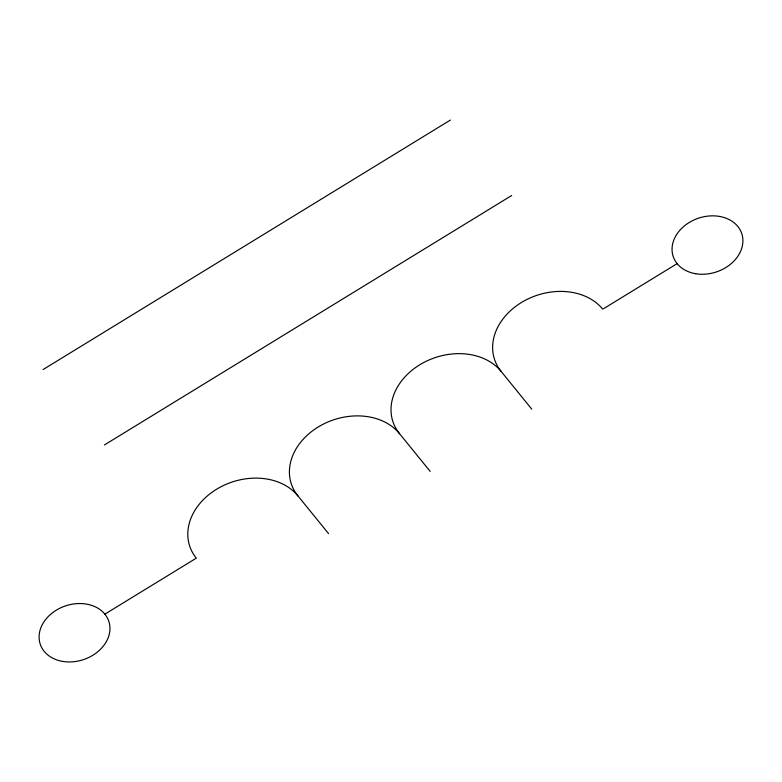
<?xml version="1.0" encoding="UTF-8"?>
<svg xmlns="http://www.w3.org/2000/svg" width="782" height="782" viewBox="0 0 782 782"><rect width="100%" height="100%" fill="white"/><g stroke="black" fill="none" stroke-linecap="round" stroke-linejoin="round"><path stroke-width="1.17" d="M43.127 369.524L450.403 120.057M104.397 444.968L511.682 195.5M104.876 614.153L196.321 558.143A60.517 47.428 -18.5 0 1 216.487 489.297A60.517 47.428 -18.5 0 1 297.932 495.905L328.567 533.627M603.596 308.675L677.124 263.632M430.178 471.39L399.534 433.668A60.517 47.428 -18.5 0 1 419.699 364.823A60.517 47.428 -18.5 0 1 501.145 371.43L531.78 409.152M297.932 495.905A60.517 47.428 -18.5 0 1 318.088 427.06A60.517 47.428 -18.5 0 1 399.534 433.668M501.145 371.43A60.517 47.428 -18.5 0 1 521.311 302.585A60.517 47.428 -18.5 0 1 602.756 309.193M695.726 273.729A36.148 28.328 -18.5 0 0 742.304 235.509A36.148 28.328 -18.5 0 0 684.397 225.91A36.148 28.328 -18.5 0 0 695.726 273.729M62.775 661.425A36.148 28.328 -18.5 0 0 109.353 623.205A36.148 28.328 -18.5 0 0 51.446 613.606A36.148 28.328 -18.5 0 0 62.775 661.425"/></g></svg>
